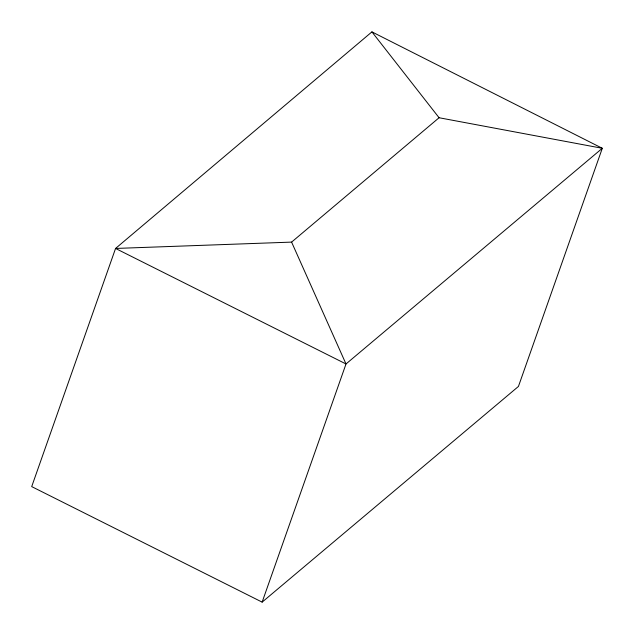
<?xml version="1.0" encoding="UTF-8"?>
<svg xmlns="http://www.w3.org/2000/svg" width="634" height="634" viewBox="0 0 634 634"><rect width="100%" height="100%" fill="white"/><g stroke="black" fill="none" stroke-linecap="round" stroke-linejoin="round"><path stroke-width="0.95" d="M262.135 602.126L346.005 363.971L602.3 148.293L371.92 31.874L115.562 248.449L31.7 486.603L262.135 602.126L518.438 386.447L602.3 148.293L439.077 117.742L371.92 31.874M291.592 242.109L346.005 363.971L115.562 248.449L291.592 242.109L439.077 117.742"/></g></svg>
